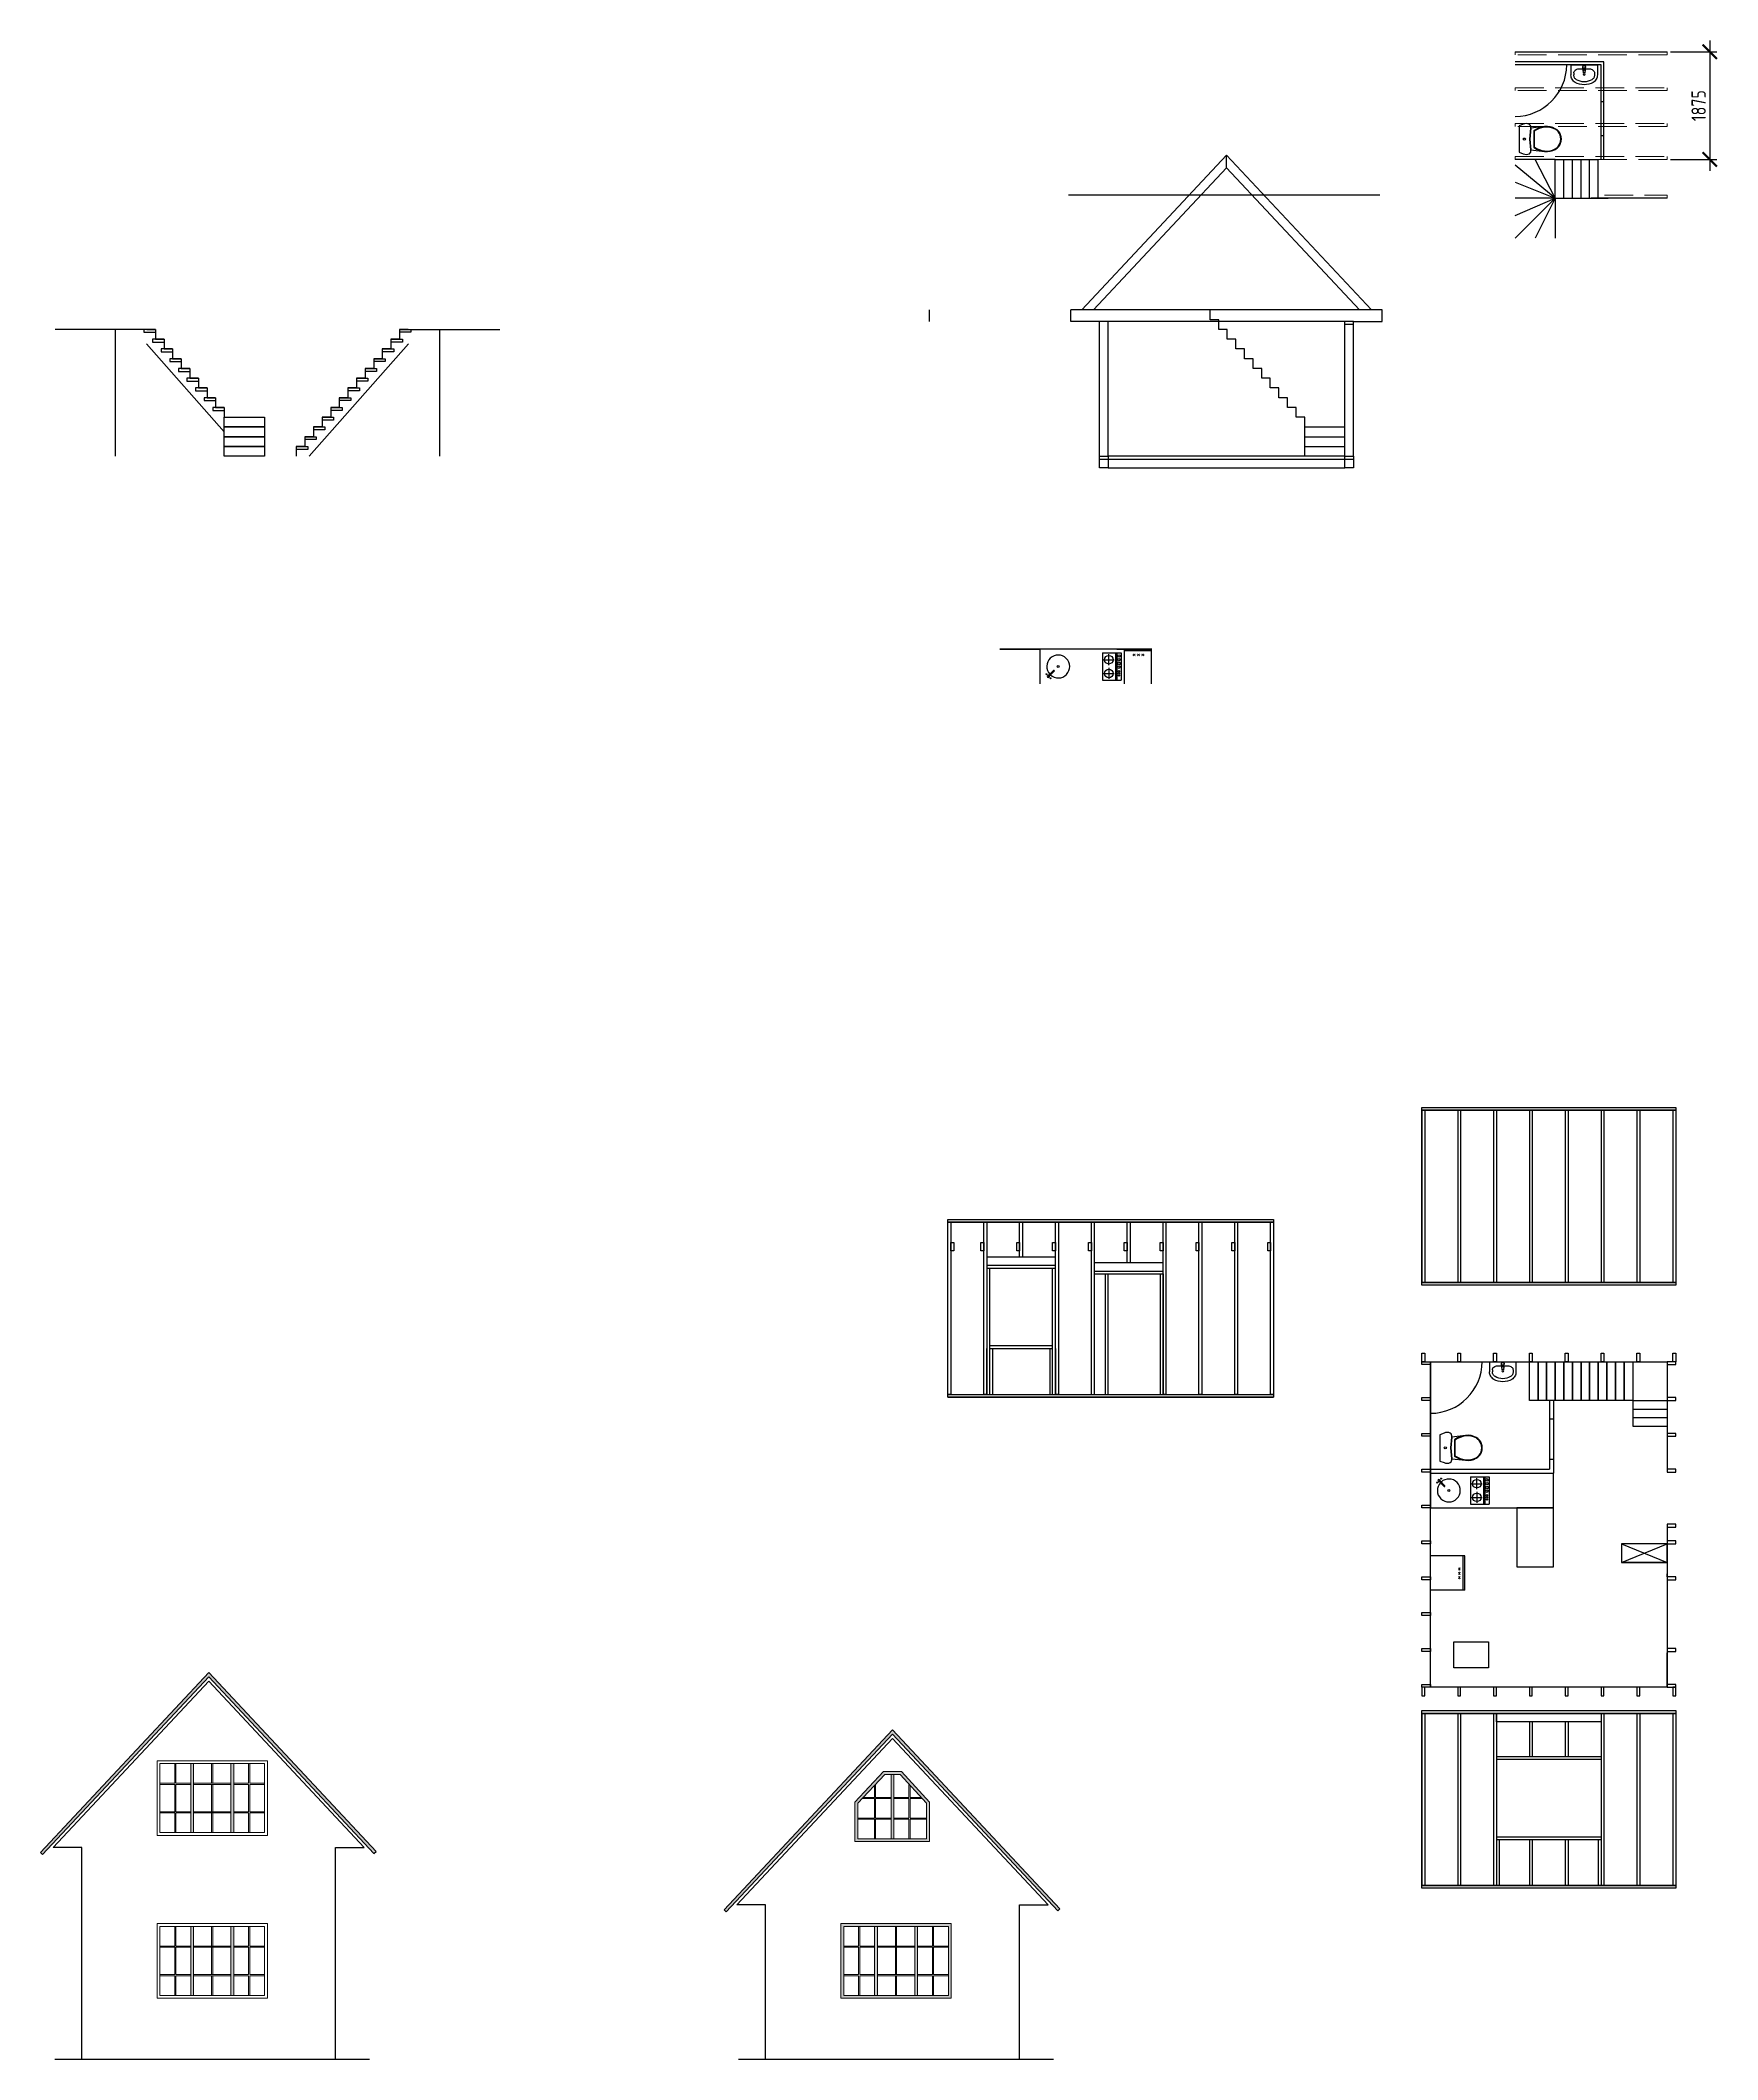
# Model space of a CAD drawing. Header units: millimetres. Extents: x 743280 to 1140305, y -337608 to -106611.
# Drawn here: x 920445 to 949688, y -222040 to -186839 of the extents above; entities that cross this region are included whole.
import ezdxf

# ---------------------------------------------------------------- set-up
doc = ezdxf.new("R2010")
doc.units = ezdxf.units.MM
doc.header["$PDMODE"] = 35
doc.linetypes.add('GOST2.303 4', pattern=[7, 5, -2, 0])
doc.layers.get('Defpoints').update_dxf_attribs({"color": 9})
doc.layers.add('SANTEH', color=7, linetype='Continuous')
doc.layers.add('Сантехника', color=7, linetype='Continuous')
for name, color, linetype, lineweight in [('НЕВИДИМЫЕ', 6, 'GOST2.303 4', 13), ('ОСНОВНЫЕ', 7, 'Continuous', 30), ('РАЗМЕРЫ', 42, 'Continuous', 13), ('ТОНКИЕ', 250, 'Continuous', 13)]:
    doc.layers.add(name, color=color, linetype=linetype, lineweight=lineweight)
doc.styles.add('Dim', font='iso9.shx')
doc.styles.add('GOST 2.304', font='CS_Gost2304.shx')
doc.dimstyles.new('СПДС', dxfattribs={"dimtxt": 2.5, "dimasz": 2.5, "dimexe": 1.25, "dimexo": 0.625, "dimtad": 1, "dimdec": 0, "dimtxsty": 'GOST 2.304', "dimblk": 'ARCHTICK', "dimblk1": 'ARCHTICK', "dimblk2": 'ARCHTICK', "dimcen": 2.5, "dimdle": 2, "dimadec": 0, "dimazin": 2, "dimtfac": 0.75, "dimtdec": 4, "dimtmove": 1, "dimatfit": 3, "dimfxl": 1, "dimtolj": 1, "dimarcsym": 1})

# ---------------------------------------------------------------- blocks, each defined once
blk = doc.blocks.new('s_45')
at = {"layer": 'SANTEH', "flags": 128}
for points in [[(188, 0), (206, 189, 0.2888), (180, 256, 0.224419), (71, 257), (0, 229), (0, -229), (71, -257, 0.224419), (180, -256, 0.2888), (206, -189)], [(188, 0), (206, 189, 0.2888), (180, 256, 0.224419), (71, 257), (0, 229), (0, -229), (71, -257, 0.224419), (180, -256, 0.2888), (206, -189)], [(206, -189), (445, -217, -0.122327), (261, -148), (261, 148, -0.122328), (445, 217), (206, 189), (188, 0)], [(206, -189), (445, -217, -0.122327), (261, -148), (261, 148, -0.122328), (445, 217), (206, 189), (188, 0)], [(261, -148, 0.122438), (445, -217, 0.152571), (632, -181, 0.185585), (725, -73, 0.17428), (725, 73, 0.185585), (632, 181, 0.152571), (445, 217, 0.122438), (261, 148)], [(261, -148, 0.122438), (445, -217, 0.152571), (632, -181, 0.185585), (725, -73, 0.17428), (725, 73, 0.185585), (632, 181, 0.152571), (445, 217, 0.122438), (261, 148)], [(261, -136, 0.125396), (446, -207, 0.152532), (628, -173, 0.18559), (715, -70, 0.174364), (715, 70, 0.18559), (628, 173, 0.152531), (446, 207, 0.125396), (261, 136)]]:
    blk.add_lwpolyline(points, format="xyb", close=True, dxfattribs=at)
at = {"layer": 'SANTEH'}
blk.add_circle((93, 0), 18.4, dxfattribs=at)
blk = doc.blocks.new('Basin 01_72')
at = {"layer": 'SANTEH', "linetype": 'Continuous'}
for p, q in [((0, 350), (0, 172)), ((460, 350), (0, 350)), ((50, 207), (50, 172)), ((139, 278), (139, 278)), ((321, 278), (139, 278)), ((206, 312), (206, 317)), ((209, 271), (206, 312)), ((212, 262), (219, 209)), ((216, 288), (244, 288)), ((216, 273), (216, 288)), ((216, 288), (244, 288)), ((241, 209), (248, 262)), ((244, 288), (244, 273)), ((251, 271), (254, 312)), ((254, 312), (254, 317)), ((410, 207), (410, 172)), ((460, 350), (460, 172))]:
    blk.add_line(p, q, dxfattribs=at)
for points in [[(0, 172), (1, 152), (5, 133), (11, 114), (20, 96), (30, 80), (43, 66), (57, 53), (73, 42)], [(139, 278), (122, 277), (105, 273), (90, 266), (76, 257), (65, 247), (57, 235), (52, 221), (50, 207)], [(50, 172), (51, 159), (53, 147), (57, 135), (63, 124), (69, 113), (77, 104), (86, 96), (97, 89)], [(73, 42), (110, 24), (149, 11), (189, 3), (230, 0), (271, 3), (311, 11), (350, 24), (387, 42)], [(97, 89), (128, 73), (161, 62), (195, 55), (230, 53), (265, 55), (299, 62), (332, 73), (363, 89)], [(410, 207), (408, 221), (403, 235), (395, 247), (384, 257), (370, 266), (355, 273), (338, 277), (321, 278)], [(363, 89), (374, 96), (383, 104), (391, 113), (397, 124), (403, 135), (407, 147), (409, 159), (410, 172)], [(387, 42), (403, 53), (417, 66), (430, 80), (440, 96), (449, 114), (455, 133), (459, 152), (460, 172)]]:
    blk.add_lwpolyline(points, dxfattribs=at)
blk.add_circle((230, 189), 17.5, dxfattribs=at)
for centre, radius, start, end in [((230, 313), 25, 339.2856, 200.7144), ((230, 313), 24, 7.8374, 171.8967), ((230, 274), 21.1, 185.1696, 354.8304), ((230, 273), 21.1, 185.1696, 354.8304), ((230, 273), 13.6, 180, 0), ((230, 210), 11.2, 187.1389, 352.8611)]:
    blk.add_arc(centre, radius, start, end, dxfattribs=at)
blk = doc.blocks.new('_ArchTick')
at = {"color": 0, "linetype": 'ByBlock', "const_width": 0.15}
blk.add_lwpolyline([(-0.5, -0.5), (0.5, 0.5)], dxfattribs=at)
blk = doc.blocks.new('*D25')
at = {"layer": 'Defpoints', "color": 0, "ltscale": 100, "transparency": 16777216}
for p in [(948807, -187039), (948807, -188914), (949550, -188914)]:
    blk.add_point(p, dxfattribs=at)
at = {"layer": 'РАЗМЕРЫ', "color": 0, "lineweight": -2, "ltscale": 100, "transparency": 16777216}
for p, q in [((949550, -186839), (949550, -189114)), ((948869, -187039), (949675, -187039)), ((948869, -188914), (949675, -188914))]:
    blk.add_line(p, q, dxfattribs=at)
at = {"layer": 'РАЗМЕРЫ', "color": 0, "lineweight": -2, "ltscale": 100, "transparency": 16777216, "xscale": 250, "yscale": 250, "zscale": 250}
for p, rotation in [((949550, -187039), 90), ((949550, -188914), 270)]:
    blk.add_blockref('_ArchTick', p, dxfattribs=dict(at, rotation=rotation))
at = {"layer": 'РАЗМЕРЫ', "color": 0, "ltscale": 100, "transparency": 16777216, "insert": (949357, -187977), "char_height": 250, "attachment_point": 5, "rotation": 90, "style": 'GOST 2.304'}
blk.add_mtext('\\A1;1875', dxfattribs=at)

msp = doc.modelspace()

# ---------------------------------------------------------------- hatches: boundary and pattern name
at = {"layer": 'ОСНОВНЫЕ', "ltscale": 100}
h = msp.add_hatch(color=44, dxfattribs=at)
h.dxf.hatch_style = 1
h.paths.add_polyline_path([(923379.7, -215293.6), (920444.6, -218431.6), (920481.1, -218465.7), (923379.7, -215366.8), (926260.8, -218447.1), (926297.3, -218412.9)])
h = msp.add_hatch(color=44, dxfattribs=at)
h.dxf.hatch_style = 1
h.paths.add_polyline_path([(935302.2, -216293.6), (932367.1, -219431.6), (932403.6, -219465.7), (935302.2, -216366.8), (938183.4, -219447.1), (938219.9, -219412.9)])
h = msp.add_hatch(color=44, dxfattribs=at)
h.dxf.hatch_style = 1
h.paths.add_polyline_path([(923115.6, -216880.2), (923065.6, -216880.2), (923065.6, -218080.2), (923115.6, -218080.2)])
h.paths.add_polyline_path([(923815.6, -216880.2), (923765.6, -216880.2), (923765.6, -218080.2), (923815.6, -218080.2)])
h = msp.add_hatch(color=44, dxfattribs=at)
h.dxf.hatch_style = 1
h.paths.add_polyline_path([(935457.6, -217019.4), (935143.9, -217019.4), (934646.4, -217551.3), (934646.4, -218240), (935946.4, -218240), (935946.4, -217551.3)])
h.paths.add_polyline_path([(935165.6, -217069.4), (935435.6, -217069.4), (935896.4, -217570.8), (935896.4, -218190), (934696.4, -218190), (934696.4, -217571)], flags=16)
h.paths.add_polyline_path([(935325.6, -217069.4), (935275.6, -217069.4), (935275.6, -218190), (935325.6, -218190)], flags=0)
h.paths.add_polyline_path([(936325.7, -219670), (935688.2, -219670), (934400.7, -219670), (934400.7, -220970), (935038.2, -220970), (936325.7, -220970)])
h.paths.add_polyline_path([(936275.7, -219720), (936275.7, -220920), (935738.2, -220920), (934450.7, -220920), (934450.7, -219720), (934988.2, -219720)], flags=16)
h.paths.add_polyline_path([(935688.2, -219720), (935688.2, -220920), (935038.2, -220920), (935038.2, -219720)], flags=0)
h.paths.add_polyline_path([(935353.2, -220061), (935688.2, -220061), (935688.2, -220578.9), (935353.2, -220578.9), (935038.2, -220578.9), (935038.2, -220061)], flags=0)
h.paths.add_polyline_path([(935353.2, -220081), (935373.2, -220081), (935373.2, -220558.9), (935353.2, -220558.9)], flags=0)
h.paths.add_polyline_path([(935038.2, -219720), (934988.2, -219720), (934988.2, -220920), (935038.2, -220920)], flags=0)
h.paths.add_polyline_path([(935738.2, -219720), (935688.2, -219720), (935688.2, -220920), (935738.2, -220920)], flags=0)
h = msp.add_hatch(color=44, dxfattribs=at)
h.dxf.hatch_style = 1
h.paths.add_polyline_path([(935325.6, -217069.4), (935275.6, -217069.4), (935275.6, -218190), (935325.6, -218190)])
h = msp.add_hatch(color=44, dxfattribs=at)
h.dxf.hatch_style = 1
h.paths.add_polyline_path([(923115.6, -219720), (923065.6, -219720), (923065.6, -220920), (923115.6, -220920)])
h.paths.add_polyline_path([(923815.6, -219720), (923765.6, -219720), (923765.6, -220920), (923815.6, -220920)])
h = msp.add_hatch(color=44, dxfattribs=at)
h.dxf.hatch_style = 1
h.paths.add_polyline_path([(935038.2, -219720), (934988.2, -219720), (934988.2, -220920), (935038.2, -220920)])
h.paths.add_polyline_path([(935738.2, -219720), (935688.2, -219720), (935688.2, -220920), (935738.2, -220920)])

# ---------------------------------------------------------------- linework, layer by layer
for p, q in [((937871.2, -197454), (937871.2, -198054)), ((939812.4, -197454), (939062.4, -197454)), ((939212.4, -197454), (939812.4, -197454)), ((939337.9, -197454), (939337.9, -198054)), ((939812.4, -197454), (939812.4, -198054)), ((938014.1, -197919.5), (938110.2, -197823.4)), ((938961.4, -197518.3), (939288.2, -197518.3)), ((938961.4, -197518.3), (938961.4, -197991.6)), ((938977.1, -197635.7), (939167.1, -197635.7)), ((939072.1, -197730.7), (939072.1, -197540.7)), ((939072.1, -197779.2), (939072.1, -197969.2)), ((939188.2, -197518.3), (939188.2, -197991.6)), ((939213.2, -197518.3), (939213.2, -197991.6)), ((939288.2, -197518.3), (939288.2, -197991.6)), ((939812.4, -197484), (939337.9, -197484)), ((938025.4, -197930.8), (938121.5, -197834.7)), ((938961.4, -197991.6), (939288.2, -197991.6)), ((938977.1, -197874.2), (939167.1, -197874.2)), ((945377.7, -211882.4), (945704.5, -211882.4)), ((945377.7, -211882.4), (945377.7, -212355.7)), ((945488.4, -212094.9), (945488.4, -211904.9)), ((945604.5, -211882.4), (945604.5, -212355.7)), ((945629.5, -211882.4), (945629.5, -212355.7)), ((945704.5, -211882.4), (945704.5, -212355.7)), ((944824.6, -211952.7), (944920.7, -212048.8)), ((944835.9, -211941.4), (944932, -212037.5)), ((945393.4, -211999.9), (945583.4, -211999.9)), ((945393.4, -212238.3), (945583.4, -212238.3)), ((945488.4, -212143.3), (945488.4, -212333.3)), ((945377.7, -212355.7), (945704.5, -212355.7)), ((945281.7, -213256.1), (944681.7, -213256.1)), ((945251.7, -213856.1), (945251.7, -213256.1)), ((945281.7, -213856.1), (945281.7, -213256.1)), ((945281.7, -213856.1), (944681.7, -213856.1))]:
    msp.add_line(p, q)
for centre, radius in [((938190.9, -197754), 16.1), ((939072.1, -197635.7), 75), ((939072.1, -197874.2), 75), ((939249.5, -197570.2), 22), ((939249.5, -197636.4), 22), ((939249.5, -197702.5), 22), ((939249.5, -197764.6), 22), ((939249.5, -197837.8), 11), ((937985, -197890.4), 8.28), ((938054.6, -197959.9), 8.28), ((939249.5, -197871.9), 11), ((939249.5, -197910), 11), ((944865.1, -211912.3), 8.28), ((944795.5, -211981.8), 8.28), ((945001.4, -212118.2), 16.1), ((945488.4, -211999.9), 75), ((945488.4, -212238.3), 75), ((945665.8, -211934.4), 22), ((945665.8, -212000.5), 22), ((945665.8, -212066.6), 22), ((945665.8, -212128.8), 22), ((945665.8, -212201.9), 11), ((945665.8, -212236), 11), ((945665.8, -212274.1), 11)]:
    msp.add_circle(centre, radius)
for centre, radius, start, end in [((938190.9, -197754), 200, 227.29244, 222.70756), ((938115.9, -197829.1), 8, 315, 135), ((938019.8, -197925.2), 18.8, 70.13146, 19.86854), ((938019.8, -197925.2), 8, 135, 315), ((945001.4, -212118.2), 200, 137.29244, 132.70756), ((944830.3, -211947), 18.8, 340.13146, 289.86854), ((944830.3, -211947), 8, 45, 225), ((944926.4, -212043.1), 8, 225, 45)]:
    msp.add_arc(centre, radius, start, end)
at = {"layer": 'SANTEH', "ltscale": 100}
for p, q in [((923379.7, -215293.6), (920444.6, -218431.6)), ((923379.7, -215366.8), (920481.1, -218465.7)), ((923379.7, -215293.6), (926297.3, -218412.9)), ((923379.7, -215366.8), (926260.8, -218447.1)), ((923379.7, -215440), (920667.2, -218340)), ((923379.7, -215440), (926092.2, -218340)), ((935302.2, -216293.6), (932367.1, -219431.6)), ((935302.2, -216366.8), (932403.6, -219465.7)), ((935302.2, -216440), (932589.7, -219340)), ((935302.2, -216293.6), (938219.9, -219412.9)), ((935302.2, -216366.8), (938183.4, -219447.1)), ((935302.2, -216440), (938014.7, -219340)), ((920444.6, -218431.6), (920481.1, -218465.7)), ((921167.2, -218340), (920667.2, -218340)), ((921167.2, -222040), (921167.2, -218340)), ((925592.2, -221840), (925592.2, -218340)), ((925592.2, -222040), (925592.2, -218340)), ((925592.2, -218340), (926092.2, -218340)), ((926260.8, -218447.1), (926297.3, -218412.9)), ((932367.1, -219431.6), (932403.6, -219465.7)), ((933089.7, -219340), (932589.7, -219340)), ((933089.7, -222040), (933089.7, -219340)), ((937514.7, -221840), (937514.7, -219340)), ((937514.7, -222040), (937514.7, -219340)), ((937514.7, -219340), (938014.7, -219340)), ((938183.4, -219447.1), (938219.9, -219412.9)), ((926185.6, -222040), (920695.6, -222040)), ((938108.2, -222040), (932618.2, -222040))]:
    msp.add_line(p, q, dxfattribs=at)
msp.add_lwpolyline([(935808.2, -216959.1), (935808.2, -216959.1)], close=True, dxfattribs=at)
at = {"layer": 'НЕВИДИМЫЕ', "ltscale": 100}
for points in [[(946156.7, -187089.3), (946156.7, -187039.3), (948806.7, -187039.3), (948806.7, -187089.3)], [(946156.7, -187714.3), (946156.7, -187664.3), (948806.7, -187664.3), (948806.7, -187714.3)], [(946156.7, -188339.3), (946156.7, -188289.3), (948806.7, -188289.3), (948806.7, -188339.3)], [(946156.7, -188914.3), (946156.7, -188864.3), (948806.7, -188864.3), (948806.7, -188914.3)]]:
    msp.add_lwpolyline(points, close=True, dxfattribs=at)
msp.add_lwpolyline([(947715.4, -189539.3), (948806.7, -189539.3), (948806.7, -189589.3), (947606.7, -189589.3)], dxfattribs=at)
at = {"layer": 'ОСНОВНЫЕ', "ltscale": 100}
for p, q in [((946156.7, -187039.3), (948806.7, -187039.3)), ((947706.7, -187214.3), (946156.7, -187214.3)), ((947656.7, -187264.3), (946156.7, -187264.3)), ((947656.7, -188914.3), (947656.7, -187264.3)), ((947706.7, -188914.3), (947706.7, -187214.3)), ((947656.7, -187901.9), (947706.7, -187901.9)), ((947656.7, -188499.1), (947706.7, -188499.1)), ((941126, -188838.7), (938600.5, -191538.7)), ((941126, -188838.7), (943651.4, -191538.7)), ((941126, -189058.3), (941126, -188838.7)), ((946856.7, -188914.3), (946156.7, -188914.3)), ((946856.7, -189589.3), (946156.7, -189014.3)), ((946856.7, -189589.3), (946506.7, -188914.3)), ((946856.7, -189589.3), (946856.7, -188914.3)), ((946856.7, -189589.3), (946856.7, -188914.3)), ((946856.7, -188914.3), (947456.7, -188914.3)), ((947006.7, -189589.3), (947006.7, -188914.3)), ((947156.7, -189589.3), (947156.7, -188914.3)), ((947306.7, -189589.3), (947306.7, -188914.3)), ((947456.7, -189589.3), (947456.7, -188914.3)), ((947456.7, -188914.3), (947606.7, -188914.3)), ((947606.7, -189589.3), (947606.7, -188914.3)), ((941126, -189058.3), (938805.9, -191538.7)), ((941126, -189058.3), (943446, -191538.7)), ((946156.7, -189310), (946856.7, -189589.3)), ((943797.6, -189539.1), (938372.6, -189539.1)), ((946856.7, -189589.3), (946156.7, -189589.3)), ((946856.7, -189589.3), (946156.7, -190289.3)), ((946156.7, -189889.3), (946856.7, -189589.3)), ((946856.7, -189589.3), (946506.7, -190289.3)), ((946856.7, -189589.3), (947781.7, -189589.3)), ((946856.7, -189589.3), (946856.7, -190289.3)), ((948806.7, -189589.3), (947481.7, -189589.3)), ((947606.7, -189589.3), (947606.7, -189539.3)), ((935946.5, -191738.7), (935946.5, -191538.7)), ((943838.5, -191538.7), (938413.5, -191538.7)), ((938413.5, -191738.7), (938413.5, -191538.7)), ((938913.5, -191738.7), (938413.5, -191738.7)), ((938913.5, -194088.7), (938913.5, -191738.7)), ((938913.5, -194288.7), (938913.5, -191738.7)), ((943338.5, -191738.7), (938913.5, -191738.7)), ((939063.5, -191938.7), (939063.5, -191738.7)), ((940838.5, -191708.7), (940838.5, -191538.7)), ((940838.5, -191708.7), (940838.5, -191538.7)), ((940988.5, -191708.7), (940838.5, -191708.7)), ((940988.5, -191878.7), (940988.5, -191708.7)), ((940988.5, -191878.7), (940988.5, -191708.7)), ((943188.5, -192088.7), (943188.5, -191738.7)), ((943188.5, -191788.7), (943188.5, -191738.7)), ((943188.5, -191788.7), (943338.5, -191788.7)), ((943338.5, -194088.7), (943338.5, -191738.7)), ((943338.5, -191738.7), (943838.5, -191738.7)), ((943338.5, -191788.7), (943338.5, -191738.7)), ((943838.5, -191738.7), (943838.5, -191538.7)), ((922250, -191878.7), (920702, -191878.7)), ((922450, -191878.7), (921750, -191878.7)), ((921750, -191878.7), (921750, -194088.7)), ((922450, -191878.7), (922250, -191878.7)), ((922250, -191878.7), (922250, -191928.7)), ((922250, -191928.7), (922450, -191928.7)), ((923650, -193664.3), (922293.3, -192126.6)), ((922300, -191878.7), (922450, -191878.7)), ((922600, -192048.7), (922400, -192048.7)), ((922400, -192048.7), (922400, -192098.7)), ((922400, -192098.7), (922600, -192098.7)), ((922450, -191878.7), (922450, -192048.7)), ((922450, -192048.7), (922600, -192048.7)), ((922600, -192048.7), (922600, -192218.7)), ((925131.5, -194088.7), (926862.6, -192126.6)), ((926705.9, -192048.7), (926555.9, -192048.7)), ((926555.9, -192048.7), (926555.9, -192218.7)), ((926555.9, -192048.7), (926755.9, -192048.7)), ((926755.9, -192098.7), (926555.9, -192098.7)), ((926855.9, -191878.7), (926705.9, -191878.7)), ((926705.9, -191878.7), (926705.9, -192048.7)), ((926705.9, -191878.7), (926905.9, -191878.7)), ((926705.9, -191878.7), (927405.9, -191878.7)), ((926905.9, -191928.7), (926705.9, -191928.7)), ((926755.9, -192048.7), (926755.9, -192098.7)), ((926905.9, -191878.7), (926905.9, -191928.7)), ((926905.9, -191878.7), (928453.8, -191878.7)), ((927405.9, -191878.7), (927405.9, -194088.7)), ((939063.5, -194088.7), (939063.5, -191938.7)), ((941138.5, -191878.7), (940988.5, -191878.7)), ((941138.5, -192048.7), (941138.5, -191878.7)), ((941288.5, -192048.7), (941138.5, -192048.7)), ((941288.5, -192218.7), (941288.5, -192048.7)), ((943188.5, -194088.7), (943188.5, -192088.7)), ((922750, -192218.7), (922550, -192218.7)), ((922550, -192218.7), (922550, -192268.7)), ((922550, -192268.7), (922750, -192268.7)), ((922600, -192218.7), (922750, -192218.7)), ((922600, -192218.7), (922750, -192218.7)), ((922900, -192388.7), (922700, -192388.7)), ((922700, -192388.7), (922700, -192438.7)), ((922700, -192438.7), (922900, -192438.7)), ((922750, -192218.7), (922750, -192388.7)), ((922750, -192388.7), (922900, -192388.7)), ((922750, -192388.7), (922900, -192388.7)), ((922900, -192388.7), (922900, -192558.7)), ((926405.9, -192388.7), (926255.9, -192388.7)), ((926255.9, -192388.7), (926255.9, -192558.7)), ((926405.9, -192388.7), (926255.9, -192388.7)), ((926255.9, -192388.7), (926455.9, -192388.7)), ((926455.9, -192438.7), (926255.9, -192438.7)), ((926555.9, -192218.7), (926405.9, -192218.7)), ((926405.9, -192218.7), (926405.9, -192388.7)), ((926555.9, -192218.7), (926405.9, -192218.7)), ((926405.9, -192218.7), (926605.9, -192218.7)), ((926605.9, -192268.7), (926405.9, -192268.7)), ((926455.9, -192388.7), (926455.9, -192438.7)), ((926605.9, -192218.7), (926605.9, -192268.7)), ((941438.5, -192218.7), (941288.5, -192218.7)), ((941438.5, -192388.7), (941438.5, -192218.7)), ((941588.5, -192388.7), (941438.5, -192388.7)), ((941588.5, -192558.7), (941588.5, -192388.7)), ((923050, -192558.7), (922850, -192558.7)), ((922850, -192558.7), (922850, -192608.7)), ((922850, -192608.7), (923050, -192608.7)), ((922900, -192558.7), (923050, -192558.7)), ((922900, -192558.7), (923050, -192558.7)), ((923200, -192728.7), (923000, -192728.7)), ((923000, -192728.7), (923000, -192778.7)), ((923000, -192778.7), (923200, -192778.7)), ((923050, -192558.7), (923050, -192728.7)), ((923050, -192728.7), (923200, -192728.7)), ((923050, -192728.7), (923200, -192728.7)), ((923350, -192898.7), (923150, -192898.7)), ((923150, -192898.7), (923150, -192948.7)), ((923200, -192728.7), (923200, -192898.7)), ((923200, -192898.7), (923350, -192898.7)), ((923200, -192898.7), (923350, -192898.7)), ((923350, -192898.7), (923350, -193068.7)), ((925955.9, -192898.7), (925805.9, -192898.7)), ((925805.9, -192898.7), (925805.9, -193068.7)), ((925955.9, -192898.7), (925805.9, -192898.7)), ((925805.9, -192898.7), (926005.9, -192898.7)), ((926105.9, -192728.7), (925955.9, -192728.7)), ((925955.9, -192728.7), (925955.9, -192898.7)), ((926105.9, -192728.7), (925955.9, -192728.7)), ((925955.9, -192728.7), (926155.9, -192728.7)), ((926155.9, -192778.7), (925955.9, -192778.7)), ((926005.9, -192898.7), (926005.9, -192948.7)), ((926255.9, -192558.7), (926105.9, -192558.7)), ((926105.9, -192558.7), (926105.9, -192728.7)), ((926255.9, -192558.7), (926105.9, -192558.7)), ((926105.9, -192558.7), (926305.9, -192558.7)), ((926305.9, -192608.7), (926105.9, -192608.7)), ((926155.9, -192728.7), (926155.9, -192778.7)), ((926305.9, -192558.7), (926305.9, -192608.7)), ((941738.5, -192558.7), (941588.5, -192558.7)), ((941738.5, -192728.7), (941738.5, -192558.7)), ((941888.5, -192728.7), (941738.5, -192728.7)), ((941888.5, -192898.7), (941888.5, -192728.7)), ((942038.5, -192898.7), (941888.5, -192898.7)), ((942038.5, -193068.7), (942038.5, -192898.7)), ((923150, -192948.7), (923350, -192948.7)), ((923500, -193068.7), (923300, -193068.7)), ((923300, -193068.7), (923300, -193118.7)), ((923300, -193118.7), (923500, -193118.7)), ((923350, -193068.7), (923500, -193068.7)), ((923350, -193068.7), (923500, -193068.7)), ((923650, -193238.7), (923450, -193238.7)), ((923450, -193238.7), (923450, -193288.7)), ((923500, -193068.7), (923500, -193238.7)), ((923500, -193238.7), (923650, -193238.7)), ((923500, -193238.7), (923650, -193238.7)), ((923650, -193238.7), (923650, -193408.7)), ((925655.9, -193238.7), (925505.9, -193238.7)), ((925505.9, -193238.7), (925505.9, -193408.7)), ((925655.9, -193238.7), (925505.9, -193238.7)), ((925505.9, -193238.7), (925705.9, -193238.7)), ((925805.9, -193068.7), (925655.9, -193068.7)), ((925655.9, -193068.7), (925655.9, -193238.7)), ((925805.9, -193068.7), (925655.9, -193068.7)), ((925655.9, -193068.7), (925855.9, -193068.7)), ((925855.9, -193118.7), (925655.9, -193118.7)), ((925705.9, -193238.7), (925705.9, -193288.7)), ((926005.9, -192948.7), (925805.9, -192948.7)), ((925855.9, -193068.7), (925855.9, -193118.7)), ((942188.5, -193068.7), (942038.5, -193068.7)), ((942188.5, -193238.7), (942188.5, -193068.7)), ((942338.5, -193238.7), (942188.5, -193238.7)), ((942338.5, -193408.7), (942338.5, -193238.7)), ((923450, -193288.7), (923650, -193288.7)), ((925355.9, -193578.7), (925205.9, -193578.7)), ((925205.9, -193578.7), (925205.9, -193748.7)), ((925355.9, -193578.7), (925205.9, -193578.7)), ((925205.9, -193578.7), (925405.9, -193578.7)), ((925505.9, -193408.7), (925355.9, -193408.7)), ((925355.9, -193408.7), (925355.9, -193578.7)), ((925505.9, -193408.7), (925355.9, -193408.7)), ((925355.9, -193408.7), (925555.9, -193408.7)), ((925555.9, -193458.7), (925355.9, -193458.7)), ((925405.9, -193578.7), (925405.9, -193628.7)), ((925705.9, -193288.7), (925505.9, -193288.7)), ((925555.9, -193408.7), (925555.9, -193458.7)), ((942488.5, -193408.7), (942338.5, -193408.7)), ((942488.5, -193578.7), (942488.5, -193408.7)), ((942488.5, -194088.7), (942488.5, -193578.7)), ((942488.5, -193578.7), (943188.5, -193578.7)), ((925055.9, -193918.7), (924905.9, -193918.7)), ((924905.9, -193918.7), (924905.9, -194088.7)), ((925055.9, -193918.7), (924905.9, -193918.7)), ((924905.9, -193918.7), (925105.9, -193918.7)), ((925205.9, -193748.7), (925055.9, -193748.7)), ((925055.9, -193748.7), (925055.9, -193918.7)), ((925205.9, -193748.7), (925055.9, -193748.7)), ((925055.9, -193748.7), (925255.9, -193748.7)), ((925255.9, -193798.7), (925055.9, -193798.7)), ((925105.9, -193918.7), (925105.9, -193968.7)), ((925405.9, -193628.7), (925205.9, -193628.7)), ((925255.9, -193748.7), (925255.9, -193798.7)), ((942488.5, -193748.7), (943188.5, -193748.7)), ((942488.5, -193918.7), (943188.5, -193918.7)), ((925105.9, -193968.7), (924905.9, -193968.7)), ((938913.5, -194138.7), (938913.5, -194088.7)), ((938913.5, -194088.7), (939063.5, -194088.7)), ((939063.5, -194088.7), (939063.5, -194138.7)), ((943188.5, -194088.7), (939063.5, -194088.7)), ((939063.5, -194138.7), (943338.5, -194138.7)), ((939063.5, -194288.7), (943188.5, -194288.7)), ((943188.5, -194088.7), (942488.5, -194088.7)), ((943188.5, -194138.7), (943188.5, -194088.7)), ((943188.5, -194088.7), (943338.5, -194088.7)), ((943338.5, -194088.7), (943338.5, -194138.7)), ((939821.2, -197454), (937171.2, -197454)), ((937171.2, -197454), (937871.2, -197454)), ((939821.2, -197454), (939221.2, -197454)), ((944531.7, -205490.1), (944531.7, -208490.1)), ((944581.7, -205490.1), (944581.7, -208490.1)), ((945156.7, -205490.1), (945156.7, -208490.1)), ((945206.7, -205490.1), (945206.7, -208490.1)), ((945781.7, -205490.1), (945781.7, -208490.1)), ((945831.7, -205490.1), (945831.7, -208490.1)), ((946406.7, -205490.1), (946406.7, -208490.1)), ((946456.7, -205490.1), (946456.7, -208490.1)), ((947031.7, -205490.1), (947031.7, -208490.1)), ((947081.7, -205490.1), (947081.7, -208490.1)), ((947656.7, -205490.1), (947656.7, -208490.1)), ((947706.7, -205490.1), (947706.7, -208490.1)), ((948281.7, -205490.1), (948281.7, -208490.1)), ((948331.7, -205490.1), (948331.7, -208490.1)), ((948906.7, -205490.1), (948906.7, -208490.1)), ((948956.7, -205490.1), (948956.7, -208490.1)), ((936268.5, -207443.2), (941943.5, -207443.2)), ((936943.5, -208043.2), (938143.5, -208043.2)), ((936943.5, -208193.2), (938143.5, -208193.2)), ((936943.5, -208243.2), (938143.5, -208243.2)), ((938818.5, -208143.2), (940018.5, -208143.2)), ((938818.5, -208293.2), (940018.5, -208293.2)), ((938818.5, -208343.2), (940018.5, -208343.2)), ((939008.5, -208343.2), (939008.5, -210443.2)), ((939058.5, -208343.2), (939058.5, -210443.2)), ((939968.5, -208343.2), (939968.5, -210443.2)), ((940018.5, -208343.2), (940018.5, -210443.2)), ((936993.5, -209593.2), (938093.5, -209593.2)), ((936993.5, -209643.2), (938093.5, -209643.2)), ((937043.5, -209643.2), (937043.5, -210443.2)), ((938043.5, -209643.2), (938043.5, -210443.2)), ((944681.7, -209873.2), (944681.7, -212373.2)), ((948806.7, -209873.2), (948806.7, -210573.2)), ((936268.5, -210493.2), (941943.5, -210493.2)), ((946756.7, -210548.2), (946756.7, -211748.2)), ((946826.7, -210548.2), (946826.7, -211818.2)), ((948206.7, -210548.2), (948806.7, -210548.2)), ((948206.7, -210548.2), (948206.7, -210698.2)), ((948206.7, -210698.2), (948806.7, -210698.2)), ((948206.7, -210698.2), (948206.7, -210848.2)), ((948206.7, -210848.2), (948806.7, -210848.2)), ((948206.7, -210848.2), (948206.7, -210998.2)), ((944681.7, -213673.2), (944681.7, -211173.2)), ((946756.7, -210871.4), (946826.7, -210871.4)), ((948206.7, -210998.2), (948806.7, -210998.2)), ((944681.7, -211748.2), (946756.7, -211748.2)), ((944681.7, -211818.2), (946826.7, -211818.2)), ((944681.7, -211818.2), (944681.7, -212418.2)), ((946756.7, -211571.4), (946826.7, -211571.4)), ((946826.7, -212418.2), (946826.7, -211818.2)), ((948806.7, -211698.2), (948806.7, -211798.2)), ((944681.7, -212418.2), (946826.7, -212418.2)), ((948806.7, -212708.2), (948806.7, -214248.2)), ((948011.9, -213048.2), (948806.7, -213373.9)), ((948011.9, -213373.9), (948806.7, -213048.2)), ((944681.7, -215548.2), (944681.7, -213548.2)), ((948806.7, -213373.9), (948011.9, -213373.9)), ((948806.7, -213623.2), (948806.7, -213573.2)), ((944681.7, -214948.2), (944681.7, -214248.2)), ((948806.7, -215548.2), (948806.7, -214948.2)), ((944531.7, -216003.4), (944531.7, -219003.4)), ((944581.7, -216003.4), (944581.7, -219003.4)), ((945156.7, -216003.4), (945156.7, -219003.4)), ((945206.7, -216003.4), (945206.7, -219003.4)), ((945781.7, -216003.4), (945781.7, -219003.4)), ((945831.7, -216003.4), (945831.7, -219003.4)), ((947656.7, -216003.4), (947656.7, -219003.4)), ((947706.7, -216003.4), (947706.7, -219003.4)), ((948281.7, -216003.4), (948281.7, -219003.4)), ((948331.7, -216003.4), (948331.7, -219003.4)), ((948906.7, -216003.4), (948906.7, -219003.4)), ((948956.7, -216003.4), (948956.7, -219003.4)), ((946406.7, -216153.4), (946406.7, -216753.4)), ((946456.7, -216153.4), (946456.7, -216753.4)), ((947031.7, -216153.4), (947031.7, -216753.4)), ((947081.7, -216153.4), (947081.7, -216753.4)), ((945831.7, -216753.4), (947656.7, -216753.4)), ((945831.7, -216803.4), (947656.7, -216803.4)), ((945831.7, -218153.4), (947656.7, -218153.4)), ((945831.7, -218203.4), (947656.7, -218203.4)), ((945831.7, -218203.4), (945831.7, -219003.4)), ((945881.7, -218203.4), (945881.7, -219003.4)), ((946406.7, -218203.4), (946406.7, -219003.4)), ((946456.7, -218203.4), (946456.7, -219003.4)), ((947031.7, -218203.4), (947031.7, -219003.4)), ((947081.7, -218203.4), (947081.7, -219003.4)), ((947606.7, -218203.4), (947606.7, -219003.4)), ((947656.7, -218203.4), (947656.7, -219003.4))]:
    msp.add_line(p, q, dxfattribs=at)
for points in [[(923650, -193408.7), (924350, -193408.7), (924350, -193578.7), (923650, -193578.7)], [(923650, -193578.7), (924350, -193578.7), (924350, -193748.7), (923650, -193748.7)], [(923650, -193748.7), (924350, -193748.7), (924350, -193918.7), (923650, -193918.7)], [(923650, -193918.7), (924350, -193918.7), (924350, -194088.7), (923650, -194088.7)], [(938913.5, -194138.7), (939063.5, -194138.7), (939063.5, -194288.7), (938913.5, -194288.7)], [(943188.5, -194138.7), (943338.5, -194138.7), (943338.5, -194288.7), (943188.5, -194288.7)], [(944531.7, -205440.1), (948956.7, -205440.1), (948956.7, -205490.1), (944531.7, -205490.1)], [(944531.7, -205490.1), (948956.7, -205490.1), (948956.7, -208490.1), (944531.7, -208490.1)], [(941943.5, -207443.2), (936268.5, -207443.2), (936268.5, -207393.2), (941943.5, -207393.2)], [(936268.5, -207443.2), (936318.5, -207443.2), (936318.5, -210443.2), (936268.5, -210443.2)], [(936893.5, -207443.2), (936943.5, -207443.2), (936943.5, -210443.2), (936893.5, -210443.2)], [(938143.5, -207443.2), (938193.5, -207443.2), (938193.5, -210443.2), (938143.5, -210443.2)], [(940018.5, -207443.2), (940068.5, -207443.2), (940068.5, -210443.2), (940018.5, -210443.2)], [(940643.5, -207443.2), (940693.5, -207443.2), (940693.5, -210443.2), (940643.5, -210443.2)], [(941268.5, -207443.2), (941318.5, -207443.2), (941318.5, -210443.2), (941268.5, -210443.2)], [(941893.5, -207443.2), (941943.5, -207443.2), (941943.5, -210443.2), (941893.5, -210443.2)], [(944531.7, -208490.1), (948956.7, -208490.1), (948956.7, -208540.1), (944531.7, -208540.1)], [(946556.7, -209873.2), (946556.7, -210548.2), (946406.7, -210548.2), (946406.7, -209873.2)], [(946706.7, -209873.2), (946706.7, -210548.2), (946556.7, -210548.2), (946556.7, -209873.2)], [(946856.7, -209873.2), (946856.7, -210548.2), (946706.7, -210548.2), (946706.7, -209873.2)], [(947006.7, -209873.2), (947006.7, -210548.2), (946856.7, -210548.2), (946856.7, -209873.2)], [(947156.7, -209873.2), (947156.7, -210548.2), (947006.7, -210548.2), (947006.7, -209873.2)], [(947306.7, -209873.2), (947306.7, -210548.2), (947156.7, -210548.2), (947156.7, -209873.2)], [(947456.7, -209873.2), (947456.7, -210548.2), (947306.7, -210548.2), (947306.7, -209873.2)], [(947606.7, -209873.2), (947606.7, -210548.2), (947456.7, -210548.2), (947456.7, -209873.2)], [(947756.7, -209873.2), (947756.7, -210548.2), (947606.7, -210548.2), (947606.7, -209873.2)], [(947906.7, -209873.2), (947906.7, -210548.2), (947756.7, -210548.2), (947756.7, -209873.2)], [(948056.7, -209873.2), (948056.7, -210548.2), (947906.7, -210548.2), (947906.7, -209873.2)], [(948206.7, -209873.2), (948206.7, -210548.2), (948056.7, -210548.2), (948056.7, -209873.2)], [(941943.5, -210493.2), (936268.5, -210493.2), (936268.5, -210443.2), (941943.5, -210443.2)], [(946826.7, -212418.2), (946189.5, -212418.2), (946189.5, -213447.7), (946826.7, -213447.7)], [(948806.7, -213048.2), (948011.9, -213048.2), (948011.9, -213373.9), (948806.7, -213373.9)], [(945691.3, -214759.6), (945691.3, -215209.6), (945091.3, -215209.6), (945091.3, -214759.6)], [(944531.7, -215953.4), (948956.7, -215953.4), (948956.7, -216003.4), (944531.7, -216003.4)], [(944531.7, -216003.4), (948956.7, -216003.4), (948956.7, -219003.4), (944531.7, -219003.4)], [(945831.7, -216003.4), (947656.7, -216003.4), (947656.7, -216153.4), (945831.7, -216153.4)], [(944531.7, -219003.4), (948956.7, -219003.4), (948956.7, -219053.4), (944531.7, -219053.4)]]:
    msp.add_lwpolyline(points, close=True, dxfattribs=at)
for points in [[(937518.5, -208043.2), (937518.5, -207443.2), (937568.5, -207443.2), (937568.5, -208043.2)], [(938768.5, -210443.2), (938768.5, -207443.2), (938818.5, -207443.2), (938818.5, -210443.2)], [(939393.5, -208143.2), (939393.5, -207443.2), (939443.5, -207443.2), (939443.5, -208143.2)], [(936993.5, -208243.2), (936993.5, -210443.2)], [(938093.5, -210443.2), (938093.5, -208243.2)], [(936943.5, -210443.2), (936943.5, -209643.2)], [(938143.5, -209643.2), (938143.5, -210443.2)], [(948806.7, -212998.2), (948806.7, -215548.2), (944681.7, -215548.2), (944681.7, -209873.2), (948806.7, -209873.2), (948806.7, -211798.2)]]:
    msp.add_lwpolyline(points, dxfattribs=at)
at = {"layer": 'ОСНОВНЫЕ'}
for points in [[(936318.5, -207793.2), (936368.5, -207793.2), (936368.5, -207943.2), (936318.5, -207943.2)], [(936843.5, -207793.2), (936893.5, -207793.2), (936893.5, -207943.2), (936843.5, -207943.2)], [(937468.5, -207793.2), (937518.5, -207793.2), (937518.5, -207943.2), (937468.5, -207943.2)], [(938093.5, -207793.2), (938143.5, -207793.2), (938143.5, -207943.2), (938093.5, -207943.2)], [(938718.5, -207793.2), (938768.5, -207793.2), (938768.5, -207943.2), (938718.5, -207943.2)], [(939343.5, -207793.2), (939393.5, -207793.2), (939393.5, -207943.2), (939343.5, -207943.2)], [(939968.5, -207793.2), (940018.5, -207793.2), (940018.5, -207943.2), (939968.5, -207943.2)], [(940593.5, -207793.2), (940643.5, -207793.2), (940643.5, -207943.2), (940593.5, -207943.2)], [(941218.5, -207793.2), (941268.5, -207793.2), (941268.5, -207943.2), (941218.5, -207943.2)], [(941843.5, -207793.2), (941893.5, -207793.2), (941893.5, -207943.2), (941843.5, -207943.2)], [(944531.7, -209723.2), (944581.7, -209723.2), (944581.7, -209873.2), (944531.7, -209873.2)], [(945156.7, -209723.2), (945206.7, -209723.2), (945206.7, -209873.2), (945156.7, -209873.2)], [(945781.7, -209723.2), (945831.7, -209723.2), (945831.7, -209873.2), (945781.7, -209873.2)], [(946406.7, -209723.2), (946456.7, -209723.2), (946456.7, -209873.2), (946406.7, -209873.2)], [(947031.7, -209723.2), (947081.7, -209723.2), (947081.7, -209873.2), (947031.7, -209873.2)], [(947656.7, -209723.2), (947706.7, -209723.2), (947706.7, -209873.2), (947656.7, -209873.2)], [(948281.7, -209723.2), (948331.7, -209723.2), (948331.7, -209873.2), (948281.7, -209873.2)], [(948906.7, -209723.2), (948956.7, -209723.2), (948956.7, -209873.2), (948906.7, -209873.2)], [(944531.7, -209923.2), (944531.7, -209873.2), (944681.7, -209873.2), (944681.7, -209923.2)], [(948956.7, -209923.2), (948956.7, -209873.2), (948806.7, -209873.2), (948806.7, -209923.2)], [(944531.7, -210548.2), (944531.7, -210498.2), (944681.7, -210498.2), (944681.7, -210548.2)], [(948956.7, -210548.2), (948956.7, -210498.2), (948806.7, -210498.2), (948806.7, -210548.2)], [(944531.7, -211173.2), (944531.7, -211123.2), (944681.7, -211123.2), (944681.7, -211173.2)], [(948956.7, -211173.2), (948956.7, -211123.2), (948806.7, -211123.2), (948806.7, -211173.2)], [(944531.7, -211798.2), (944531.7, -211748.2), (944681.7, -211748.2), (944681.7, -211798.2)], [(948956.7, -211798.2), (948956.7, -211748.2), (948806.7, -211748.2), (948806.7, -211798.2)], [(944531.7, -212423.2), (944531.7, -212373.2), (944681.7, -212373.2), (944681.7, -212423.2)], [(948956.7, -212758.2), (948956.7, -212708.2), (948806.7, -212708.2), (948806.7, -212758.2)], [(944531.7, -213048.2), (944531.7, -212998.2), (944681.7, -212998.2), (944681.7, -213048.2)], [(948956.7, -213048.2), (948956.7, -212998.2), (948806.7, -212998.2), (948806.7, -213048.2)], [(944531.7, -213673.2), (944531.7, -213623.2), (944681.7, -213623.2), (944681.7, -213673.2)], [(948956.7, -213673.2), (948956.7, -213623.2), (948806.7, -213623.2), (948806.7, -213673.2)], [(944531.7, -214298.2), (944531.7, -214248.2), (944681.7, -214248.2), (944681.7, -214298.2)], [(944531.7, -214923.2), (944531.7, -214873.2), (944681.7, -214873.2), (944681.7, -214923.2)], [(948956.7, -214923.2), (948956.7, -214873.2), (948806.7, -214873.2), (948806.7, -214923.2)], [(944531.7, -215548.2), (944531.7, -215498.2), (944681.7, -215498.2), (944681.7, -215548.2)], [(944531.7, -215698.2), (944581.7, -215698.2), (944581.7, -215548.2), (944531.7, -215548.2)], [(945156.7, -215698.2), (945206.7, -215698.2), (945206.7, -215548.2), (945156.7, -215548.2)], [(945781.7, -215698.2), (945831.7, -215698.2), (945831.7, -215548.2), (945781.7, -215548.2)], [(946406.7, -215698.2), (946456.7, -215698.2), (946456.7, -215548.2), (946406.7, -215548.2)], [(947031.7, -215698.2), (947081.7, -215698.2), (947081.7, -215548.2), (947031.7, -215548.2)], [(947656.7, -215698.2), (947706.7, -215698.2), (947706.7, -215548.2), (947656.7, -215548.2)], [(948281.7, -215698.2), (948331.7, -215698.2), (948331.7, -215548.2), (948281.7, -215548.2)], [(948956.7, -215548.2), (948956.7, -215498.2), (948806.7, -215498.2), (948806.7, -215548.2)], [(948906.7, -215698.2), (948956.7, -215698.2), (948956.7, -215548.2), (948906.7, -215548.2)]]:
    msp.add_lwpolyline(points, close=True, dxfattribs=at)
at = {"layer": 'ОСНОВНЫЕ', "ltscale": 100}
for centre in [(946156.7, -187264.3), (944681.7, -209873.2)]:
    msp.add_arc(centre, 900, 270, 359.99996, dxfattribs=at)
at = {"layer": 'ТОНКИЕ', "ltscale": 100}
for p, q in [((922786.9, -216880.2), (922786.9, -217221.3)), ((922806.9, -216880.2), (922806.9, -217221.3)), ((923430.6, -216880.2), (923430.6, -217221.3)), ((923450.6, -216880.2), (923450.6, -217221.3)), ((924074.4, -216880.2), (924074.4, -217221.3)), ((924094.4, -216880.2), (924094.4, -217221.3)), ((935275.6, -217069.4), (935275.6, -218190)), ((935325.6, -217069.4), (935325.6, -218190)), ((922528.1, -217221.3), (922786.9, -217221.3)), ((922528.1, -217241.3), (922786.9, -217241.3)), ((922786.9, -217241.3), (922786.9, -217719.1)), ((922806.9, -217221.3), (923065.6, -217221.3)), ((922806.9, -217241.3), (922806.9, -217719.1)), ((922806.9, -217241.3), (923065.6, -217241.3)), ((923115.6, -217221.3), (923430.6, -217221.3)), ((923115.6, -217241.3), (923430.6, -217241.3)), ((923430.6, -217221.3), (923765.6, -217221.3)), ((923430.6, -217241.3), (923430.6, -217719.1)), ((923430.6, -217241.3), (923765.6, -217241.3)), ((923450.6, -217241.3), (923450.6, -217719.1)), ((924074.4, -217221.3), (923815.6, -217221.3)), ((924074.4, -217241.3), (923815.6, -217241.3)), ((924074.4, -217241.3), (924074.4, -217719.1)), ((924353.1, -217221.3), (924094.4, -217221.3)), ((924353.1, -217241.3), (924094.4, -217241.3)), ((924094.4, -217241.3), (924094.4, -217719.1)), ((934774.2, -217487.8), (934985.2, -217487.8)), ((934792.9, -217467.8), (934985.2, -217467.8)), ((934985.2, -217262.2), (934985.2, -217467.8)), ((934985.2, -217487.8), (934985.2, -217828.9)), ((935005.2, -217240.9), (935005.2, -217467.8)), ((935005.2, -217467.8), (935275.6, -217467.8)), ((935005.2, -217487.8), (935275.6, -217487.8)), ((935005.2, -217487.8), (935005.2, -217828.9)), ((935587.6, -217467.8), (935325.6, -217467.8)), ((935587.6, -217487.8), (935325.6, -217487.8)), ((935587.6, -217234.7), (935587.6, -217467.8)), ((935587.6, -217487.8), (935587.6, -217828.9)), ((935607.6, -217256.5), (935607.6, -217467.8)), ((935799.8, -217467.8), (935607.6, -217467.8)), ((935607.6, -217487.8), (935607.6, -217828.9)), ((935818.5, -217487.8), (935607.6, -217487.8)), ((922528.1, -217719.1), (922786.9, -217719.1)), ((922528.1, -217739.1), (922786.9, -217739.1)), ((922786.9, -217739.1), (922786.9, -218080.2)), ((922806.9, -217719.1), (923065.6, -217719.1)), ((922806.9, -217739.1), (922806.9, -218080.2)), ((922806.9, -217739.1), (923065.6, -217739.1)), ((923115.6, -217719.1), (923430.6, -217719.1)), ((923115.6, -217739.1), (923430.6, -217739.1)), ((923430.6, -217719.1), (923765.6, -217719.1)), ((923430.6, -217739.1), (923430.6, -218080.2)), ((923430.6, -217739.1), (923765.6, -217739.1)), ((923450.6, -217739.1), (923450.6, -218080.2)), ((924074.4, -217719.1), (923815.6, -217719.1)), ((924074.4, -217739.1), (923815.6, -217739.1)), ((924074.4, -217739.1), (924074.4, -218080.2)), ((924353.1, -217719.1), (924094.4, -217719.1)), ((924094.4, -217739.1), (924094.4, -218080.2)), ((924353.1, -217739.1), (924094.4, -217739.1)), ((934696.4, -217828.9), (934985.2, -217828.9)), ((934696.4, -217848.9), (934985.2, -217848.9)), ((934985.2, -217848.9), (934985.2, -218190)), ((935005.2, -217828.9), (935275.6, -217828.9)), ((935005.2, -217848.9), (935005.2, -218190)), ((935005.2, -217848.9), (935275.6, -217848.9)), ((935587.6, -217828.9), (935325.6, -217828.9)), ((935587.6, -217848.9), (935325.6, -217848.9)), ((935587.6, -217848.9), (935587.6, -218190)), ((935896.4, -217828.9), (935607.6, -217828.9)), ((935607.6, -217848.9), (935607.6, -218190)), ((935896.4, -217848.9), (935607.6, -217848.9)), ((922786.9, -219720), (922786.9, -220061)), ((922806.9, -219720), (922806.9, -220061)), ((923430.6, -219720), (923430.6, -220061)), ((923450.6, -219720), (923450.6, -220061)), ((924074.4, -219720), (924074.4, -220061)), ((924094.4, -219720), (924094.4, -220061)), ((934709.4, -219720), (934709.4, -220061)), ((934729.4, -219720), (934729.4, -220061)), ((935353.2, -219720), (935353.2, -220061)), ((935373.2, -219720), (935373.2, -220061)), ((935996.9, -219720), (935996.9, -220061)), ((936016.9, -219720), (936016.9, -220061)), ((922528.1, -220061), (922786.9, -220061)), ((922528.1, -220081), (922786.9, -220081)), ((922786.9, -220081), (922786.9, -220558.9)), ((922806.9, -220061), (923065.6, -220061)), ((922806.9, -220081), (922806.9, -220558.9)), ((922806.9, -220081), (923065.6, -220081)), ((923115.6, -220061), (923430.6, -220061)), ((923115.6, -220081), (923430.6, -220081)), ((923430.6, -220061), (923765.6, -220061)), ((923430.6, -220081), (923430.6, -220558.9)), ((923430.6, -220081), (923765.6, -220081)), ((923450.6, -220081), (923450.6, -220558.9)), ((924074.4, -220061), (923815.6, -220061)), ((924074.4, -220081), (923815.6, -220081)), ((924074.4, -220081), (924074.4, -220558.9)), ((924353.1, -220061), (924094.4, -220061)), ((924353.1, -220081), (924094.4, -220081)), ((924094.4, -220081), (924094.4, -220558.9)), ((934450.7, -220061), (934709.4, -220061)), ((934450.7, -220081), (934709.4, -220081)), ((934709.4, -220081), (934709.4, -220558.9)), ((934729.4, -220061), (934988.2, -220061)), ((934729.4, -220081), (934729.4, -220558.9)), ((934729.4, -220081), (934988.2, -220081)), ((935038.2, -220061), (935353.2, -220061)), ((935038.2, -220081), (935353.2, -220081)), ((935353.2, -220061), (935688.2, -220061)), ((935353.2, -220081), (935353.2, -220558.9)), ((935353.2, -220081), (935688.2, -220081)), ((935373.2, -220081), (935373.2, -220558.9)), ((935996.9, -220061), (935738.2, -220061)), ((935996.9, -220081), (935738.2, -220081)), ((935996.9, -220081), (935996.9, -220558.9)), ((936275.7, -220061), (936016.9, -220061)), ((936016.9, -220081), (936016.9, -220558.9)), ((936275.7, -220081), (936016.9, -220081)), ((922528.1, -220558.9), (922786.9, -220558.9)), ((922528.1, -220578.9), (922786.9, -220578.9)), ((922786.9, -220578.9), (922786.9, -220920)), ((922806.9, -220558.9), (923065.6, -220558.9)), ((922806.9, -220578.9), (922806.9, -220920)), ((922806.9, -220578.9), (923065.6, -220578.9)), ((923115.6, -220558.9), (923430.6, -220558.9)), ((923115.6, -220578.9), (923430.6, -220578.9)), ((923430.6, -220558.9), (923765.6, -220558.9)), ((923430.6, -220578.9), (923430.6, -220920)), ((923430.6, -220578.9), (923765.6, -220578.9)), ((923450.6, -220578.9), (923450.6, -220920)), ((924074.4, -220558.9), (923815.6, -220558.9)), ((924074.4, -220578.9), (923815.6, -220578.9)), ((924074.4, -220578.9), (924074.4, -220920)), ((924353.1, -220558.9), (924094.4, -220558.9)), ((924094.4, -220578.9), (924094.4, -220920)), ((924353.1, -220578.9), (924094.4, -220578.9)), ((934450.7, -220558.9), (934709.4, -220558.9)), ((934450.7, -220578.9), (934709.4, -220578.9)), ((934709.4, -220578.9), (934709.4, -220920)), ((934729.4, -220558.9), (934988.2, -220558.9)), ((934729.4, -220578.9), (934988.2, -220578.9)), ((934729.4, -220578.9), (934729.4, -220920)), ((935038.2, -220558.9), (935353.2, -220558.9)), ((935038.2, -220578.9), (935353.2, -220578.9)), ((935353.2, -220558.9), (935688.2, -220558.9)), ((935353.2, -220578.9), (935353.2, -220920)), ((935353.2, -220578.9), (935688.2, -220578.9)), ((935373.2, -220578.9), (935373.2, -220920)), ((935996.9, -220558.9), (935738.2, -220558.9)), ((935996.9, -220578.9), (935738.2, -220578.9)), ((935996.9, -220578.9), (935996.9, -220920)), ((936275.7, -220558.9), (936016.9, -220558.9)), ((936016.9, -220578.9), (936016.9, -220920)), ((936275.7, -220578.9), (936016.9, -220578.9))]:
    msp.add_line(p, q, dxfattribs=at)
for points in [[(922478.1, -216830.2), (924403.1, -216830.2), (924403.1, -218130.2), (922478.1, -218130.2)], [(922528.1, -216880.2), (924353.1, -216880.2), (924353.1, -218080.2), (922528.1, -218080.2)], [(922528.1, -216880.2), (923065.6, -216880.2), (923065.6, -218080.2), (922528.1, -218080.2)], [(923115.6, -216880.2), (923765.6, -216880.2), (923765.6, -218080.2), (923115.6, -218080.2)], [(924353.1, -216880.2), (923815.6, -216880.2), (923815.6, -218080.2), (924353.1, -218080.2)], [(934696.4, -218190), (934696.4, -217571), (935165.6, -217069.4), (935435.6, -217069.4), (935896.4, -217570.8), (935896.4, -218190)], [(922478.1, -219670), (924403.1, -219670), (924403.1, -220970), (922478.1, -220970)], [(922528.1, -219720), (924353.1, -219720), (924353.1, -220920), (922528.1, -220920)], [(922528.1, -219720), (923065.6, -219720), (923065.6, -220920), (922528.1, -220920)], [(923115.6, -219720), (923765.6, -219720), (923765.6, -220920), (923115.6, -220920)], [(924353.1, -219720), (923815.6, -219720), (923815.6, -220920), (924353.1, -220920)], [(934400.7, -219670), (936325.7, -219670), (936325.7, -220970), (934400.7, -220970)], [(934450.7, -219720), (936275.7, -219720), (936275.7, -220920), (934450.7, -220920)], [(934450.7, -219720), (934988.2, -219720), (934988.2, -220920), (934450.7, -220920)], [(935038.2, -219720), (935688.2, -219720), (935688.2, -220920), (935038.2, -220920)], [(936275.7, -219720), (935738.2, -219720), (935738.2, -220920), (936275.7, -220920)]]:
    msp.add_lwpolyline(points, close=True, dxfattribs=at)
for points in [[(923115.6, -218130.2), (922478.1, -218130.2), (922478.1, -216830.2), (923115.6, -216830.2)], [(923765.6, -218130.2), (924403.1, -218130.2), (924403.1, -216830.2), (923765.6, -216830.2)], [(923115.6, -216880.2), (923115.6, -218080.2)], [(923765.6, -216880.2), (923765.6, -218080.2)], [(934646.4, -218240), (934646.4, -217551.3), (935143.9, -217019.4), (935457.6, -217019.4), (935946.4, -217551.3), (935946.4, -218240), (934646.4, -218240)], [(923115.6, -220970), (922478.1, -220970), (922478.1, -219670), (923115.6, -219670)], [(923115.6, -219720), (923115.6, -220920)], [(923765.6, -220970), (924403.1, -220970), (924403.1, -219670), (923765.6, -219670)], [(923765.6, -219720), (923765.6, -220920)], [(935038.2, -220970), (934400.7, -220970), (934400.7, -219670), (935038.2, -219670)], [(935038.2, -219720), (935038.2, -220920)], [(935688.2, -220970), (936325.7, -220970), (936325.7, -219670), (935688.2, -219670)], [(935688.2, -219720), (935688.2, -220920)]]:
    msp.add_lwpolyline(points, dxfattribs=at)

# ---------------------------------------------------------------- block references
at = {"layer": 'Сантехника', "color": 0, "lineweight": -2, "xscale": -1}
for p in [(947590.9, -187614.3), (946172.2, -210223.2)]:
    msp.add_blockref('Basin 01_72', p, dxfattribs=at)
at = {"layer": 'Сантехника', "color": 0, "lineweight": -2}
for p in [(946225.9, -188559.5), (944847.3, -211375.6)]:
    msp.add_blockref('s_45', p, dxfattribs=at)

# ---------------------------------------------------------------- texts
at = {"ltscale": 0.5, "style": 'Dim'}
for rotation, p in [(180, (939704.9, -197503.1)), (90, (945232.6, -213676.9))]:
    msp.add_text('***', height=125, rotation=rotation, dxfattribs=at).set_placement(p)

# ---------------------------------------------------------------- dimensions: what is measured, and where the dimension line sits
at = {"layer": 'РАЗМЕРЫ', "ltscale": 100}
dim = msp.add_linear_dim(base=(949549.6, -188914.3), p1=(948806.7, -187039.3), p2=(948806.7, -188914.3), angle=90, dimstyle='СПДС', override={"dimscale": 100}, dxfattribs=at)
dim.commit()
dim.dimension.update_dxf_attribs({"geometry": '*D25', "text_midpoint": (949356.9, -187976.8)})

doc.saveas('drawing.dxf')
